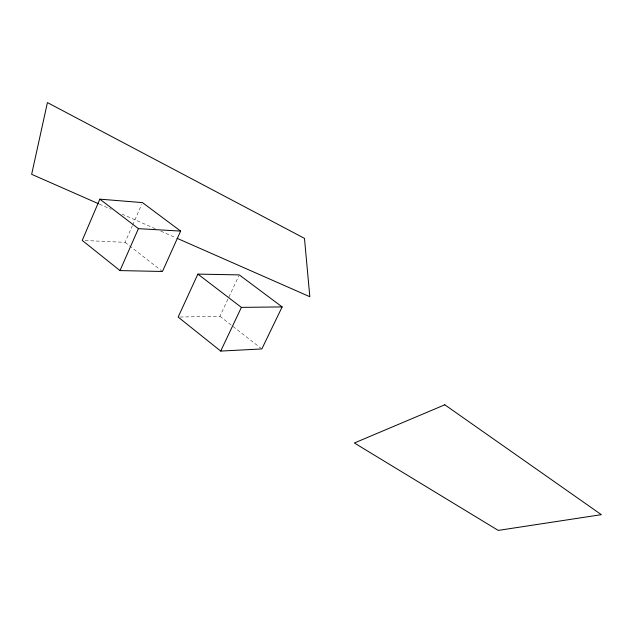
<?xml version="1.0" encoding="UTF-8"?>
<svg xmlns="http://www.w3.org/2000/svg" width="633" height="633" viewBox="0 0 633 633"><rect width="100%" height="100%" fill="white"/><g stroke="black" fill="none" stroke-linecap="round" stroke-linejoin="round"><path stroke-width="0.47" stroke-dasharray="3.17 2.37" d="M85.146 240.532L125.073 242.344L132.194 226.084M132.59 225.182L141.689 204.412M180.096 317.03L219.904 316.247L238.878 275.782M99.389 204.119L111.131 209.286M121.963 214.057L155.386 228.758M160.806 231.14L175.254 237.502M125.073 242.344L161.676 270.869M219.904 316.247L261.065 348.324"/><path stroke-width="0.95" d="M99.848 199.158L82.227 240.398L119.985 270.584L162.452 271.478L180.627 231.092L142.48 202.607L99.848 199.158L138.421 228.655L180.627 231.092M119.985 270.584L138.421 228.655M197.868 274.105L178.15 317.07L220.711 351.086L261.84 348.933L282.144 306.91L239.29 274.904L197.868 274.105L241.387 307.385L282.144 306.91M220.711 351.086L241.387 307.385M98.487 203.723L31.65 174.312L47.428 102.593L304.473 238.38L309.822 296.711L177.058 238.293M444.801 404.796L354.353 442.989L498.226 530.407L601.35 514.669L444.801 404.796"/></g></svg>
